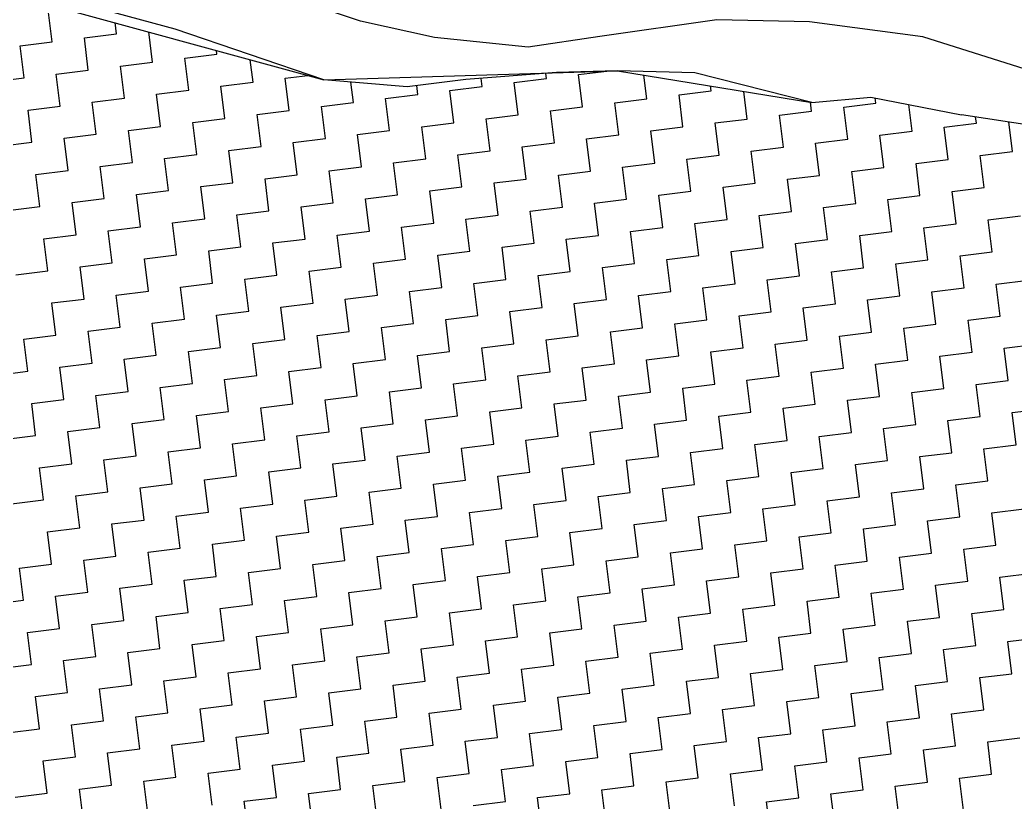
# Model space of a CAD drawing. Header units: metres. Extents: x 286056 to 292206, y 2024114 to 2027347.
# Drawn here: x 290511.4 to 290809, y 2025749.3 to 2025983.3 of the extents above; entities that cross this region are included whole.
import ezdxf

# ---------------------------------------------------------------- set-up
doc = ezdxf.new("R2010")
doc.units = ezdxf.units.M
doc.layers.add('LINE_WATER', color=4, linetype='Continuous')
doc.layers.add('POLY_HATCH', color=12, linetype='Continuous')

# ---------------------------------------------------------------- blocks, each defined once
blk = doc.blocks.new('13')
at = {"layer": 'LINE_WATER'}
for p, q in [((569.406, 320.577), (563.002, 323.666)), ((562.271, 321.157), (558.296, 322.776)), ((567.717, 318.509), (562.271, 321.157)), ((572.165, 319.602), (569.406, 320.577)), ((575.698, 318.792), (572.165, 319.602)), ((578.495, 318.866), (575.698, 318.792)), ((583.058, 318.94), (578.495, 318.866)), ((586.591, 318.425), (583.058, 318.94)), ((570.882, 317.847), (567.717, 318.509)), ((590.86, 317.321), (586.591, 318.425)), ((573.164, 317.847), (570.882, 317.847)), ((576.66, 317.682), (573.164, 317.847)), ((579.015, 317.461), (576.66, 317.682)), ((581.959, 317.02), (579.015, 317.461)), ((595.35, 315.261), (590.86, 317.321)), ((586.302, 315.328), (581.959, 317.02)), ((595.87, 313.047), (591.969, 314.151))]:
    blk.add_line(p, q, dxfattribs=at)
at = {"layer": 'POLY_HATCH'}
for p, q in [((556.653, 323.069), (567.717, 318.509)), ((567.717, 318.509), (579.015, 317.461)), ((579.015, 317.461), (586.302, 315.328)), ((586.302, 315.328), (588.584, 315.254)), ((588.584, 315.254), (591.969, 314.151))]:
    blk.add_line(p, q, dxfattribs=at)
at = {"layer": 'POLY_HATCH', "linetype": 'Continuous'}
for p, q in [((557.5, 321.25), (557.5, 322.5)), ((560, 321.25), (560, 321.689)), ((556.25, 321.25), (557.5, 321.25)), ((556.25, 320), (556.25, 321.25)), ((558.75, 321.25), (560, 321.25)), ((558.75, 320), (558.75, 321.25)), ((561.25, 320), (561.25, 321.174)), ((555, 320), (556.25, 320)), ((557.5, 320), (558.75, 320)), ((557.5, 318.75), (557.5, 320)), ((560, 320), (561.25, 320)), ((560, 318.75), (560, 320)), ((562.5, 320), (563.75, 320)), ((562.5, 318.75), (562.5, 320)), ((563.75, 320), (563.75, 320.144)), ((565, 318.75), (565, 319.629)), ((556.25, 318.75), (557.5, 318.75)), ((556.25, 317.5), (556.25, 318.75)), ((558.75, 318.75), (560, 318.75)), ((558.75, 317.5), (558.75, 318.75)), ((561.25, 318.75), (562.5, 318.75)), ((561.25, 317.5), (561.25, 318.75)), ((563.75, 318.75), (565, 318.75)), ((563.75, 317.5), (563.75, 318.75)), ((566.25, 318.75), (567.132, 318.75)), ((566.25, 317.5), (566.25, 318.75)), ((568.75, 317.5), (568.75, 318.293)), ((571.25, 317.5), (571.25, 317.847)), ((573.75, 317.5), (573.75, 317.819)), ((576.25, 317.5), (576.25, 317.701)), ((555, 317.5), (556.25, 317.5)), ((557.5, 317.5), (558.75, 317.5)), ((557.5, 316.25), (557.5, 317.5)), ((560, 317.5), (561.25, 317.5)), ((560, 316.25), (560, 317.5)), ((562.5, 317.5), (563.75, 317.5)), ((562.5, 316.25), (562.5, 317.5)), ((565, 317.5), (566.25, 317.5)), ((565, 316.25), (565, 317.5)), ((567.5, 317.5), (568.75, 317.5)), ((567.5, 316.25), (567.5, 317.5)), ((570, 317.5), (571.25, 317.5)), ((570, 316.25), (570, 317.5)), ((572.5, 317.5), (573.75, 317.5)), ((572.5, 316.25), (572.5, 317.5)), ((575, 317.5), (576.25, 317.5)), ((575, 316.25), (575, 317.5)), ((577.5, 317.5), (578.594, 317.5)), ((577.5, 316.25), (577.5, 317.5)), ((580, 316.25), (580, 317.173)), ((582.5, 316.25), (582.5, 316.441)), ((556.25, 316.25), (557.5, 316.25)), ((556.25, 315), (556.25, 316.25)), ((558.75, 316.25), (560, 316.25)), ((558.75, 315), (558.75, 316.25)), ((561.25, 316.25), (562.5, 316.25)), ((561.25, 315), (561.25, 316.25)), ((563.75, 316.25), (565, 316.25)), ((563.75, 315), (563.75, 316.25)), ((566.25, 316.25), (567.5, 316.25)), ((566.25, 315), (566.25, 316.25)), ((568.75, 316.25), (570, 316.25)), ((568.75, 315), (568.75, 316.25)), ((571.25, 316.25), (572.5, 316.25)), ((571.25, 315), (571.25, 316.25)), ((573.75, 316.25), (575, 316.25)), ((573.75, 315), (573.75, 316.25)), ((576.25, 316.25), (577.5, 316.25)), ((576.25, 315), (576.25, 316.25)), ((578.75, 316.25), (580, 316.25)), ((578.75, 315), (578.75, 316.25)), ((581.25, 316.25), (582.5, 316.25)), ((581.25, 315), (581.25, 316.25)), ((583.75, 315), (583.75, 316.075)), ((586.25, 315), (586.25, 315.343)), ((555, 315), (556.25, 315)), ((557.5, 315), (558.75, 315)), ((557.5, 313.75), (557.5, 315)), ((560, 315), (561.25, 315)), ((560, 313.75), (560, 315)), ((562.5, 315), (563.75, 315)), ((562.5, 313.75), (562.5, 315)), ((565, 315), (566.25, 315)), ((565, 313.75), (565, 315)), ((567.5, 315), (568.75, 315)), ((567.5, 313.75), (567.5, 315)), ((570, 315), (571.25, 315)), ((570, 313.75), (570, 315)), ((572.5, 315), (573.75, 315)), ((572.5, 313.75), (572.5, 315)), ((575, 315), (576.25, 315)), ((575, 313.75), (575, 315)), ((577.5, 315), (578.75, 315)), ((577.5, 313.75), (577.5, 315)), ((580, 315), (581.25, 315)), ((580, 313.75), (580, 315)), ((582.5, 315), (583.75, 315)), ((582.5, 313.75), (582.5, 315)), ((585, 315), (586.25, 315)), ((585, 313.75), (585, 315)), ((587.5, 315), (588.75, 315)), ((587.5, 313.75), (587.5, 315)), ((588.75, 315), (588.75, 315.2)), ((590, 313.75), (590, 314.792)), ((556.25, 313.75), (557.5, 313.75)), ((556.25, 312.5), (556.25, 313.75)), ((558.75, 313.75), (560, 313.75)), ((558.75, 312.5), (558.75, 313.75)), ((561.25, 313.75), (562.5, 313.75)), ((561.25, 312.5), (561.25, 313.75)), ((563.75, 313.75), (565, 313.75)), ((563.75, 312.5), (563.75, 313.75)), ((566.25, 313.75), (567.5, 313.75)), ((566.25, 312.5), (566.25, 313.75)), ((568.75, 313.75), (570, 313.75)), ((568.75, 312.5), (568.75, 313.75)), ((571.25, 313.75), (572.5, 313.75)), ((571.25, 312.5), (571.25, 313.75)), ((573.75, 313.75), (575, 313.75)), ((573.75, 312.5), (573.75, 313.75)), ((576.25, 313.75), (577.5, 313.75)), ((576.25, 312.5), (576.25, 313.75)), ((578.75, 313.75), (580, 313.75)), ((578.75, 312.5), (578.75, 313.75)), ((581.25, 313.75), (582.5, 313.75)), ((581.25, 312.5), (581.25, 313.75)), ((583.75, 313.75), (585, 313.75)), ((583.75, 312.5), (583.75, 313.75)), ((586.25, 313.75), (587.5, 313.75)), ((586.25, 312.5), (586.25, 313.75)), ((588.75, 313.75), (590, 313.75)), ((588.75, 312.5), (588.75, 313.75)), ((591.25, 313.75), (592.5, 313.75)), ((591.25, 312.5), (591.25, 313.75)), ((592.5, 313.75), (592.5, 314)), ((593.75, 312.5), (593.75, 313.647)), ((555, 312.5), (556.25, 312.5)), ((557.5, 312.5), (558.75, 312.5)), ((557.5, 311.25), (557.5, 312.5)), ((560, 312.5), (561.25, 312.5)), ((560, 311.25), (560, 312.5)), ((562.5, 312.5), (563.75, 312.5)), ((562.5, 311.25), (562.5, 312.5)), ((565, 312.5), (566.25, 312.5)), ((565, 311.25), (565, 312.5)), ((567.5, 312.5), (568.75, 312.5)), ((567.5, 311.25), (567.5, 312.5)), ((570, 312.5), (571.25, 312.5)), ((570, 311.25), (570, 312.5)), ((572.5, 312.5), (573.75, 312.5)), ((572.5, 311.25), (572.5, 312.5)), ((575, 312.5), (576.25, 312.5)), ((575, 311.25), (575, 312.5)), ((577.5, 312.5), (578.75, 312.5)), ((577.5, 311.25), (577.5, 312.5)), ((580, 312.5), (581.25, 312.5)), ((580, 311.25), (580, 312.5)), ((582.5, 312.5), (583.75, 312.5)), ((582.5, 311.25), (582.5, 312.5)), ((585, 312.5), (586.25, 312.5)), ((585, 311.25), (585, 312.5)), ((587.5, 312.5), (588.75, 312.5)), ((587.5, 311.25), (587.5, 312.5)), ((590, 312.5), (591.25, 312.5)), ((590, 311.25), (590, 312.5)), ((592.5, 312.5), (593.75, 312.5)), ((592.5, 311.25), (592.5, 312.5)), ((556.25, 311.25), (557.5, 311.25)), ((556.25, 310), (556.25, 311.25)), ((558.75, 311.25), (560, 311.25)), ((558.75, 310), (558.75, 311.25)), ((561.25, 311.25), (562.5, 311.25)), ((561.25, 310), (561.25, 311.25)), ((563.75, 311.25), (565, 311.25)), ((563.75, 310), (563.75, 311.25)), ((566.25, 311.25), (567.5, 311.25)), ((566.25, 310), (566.25, 311.25)), ((568.75, 311.25), (570, 311.25)), ((568.75, 310), (568.75, 311.25)), ((571.25, 311.25), (572.5, 311.25)), ((571.25, 310), (571.25, 311.25)), ((573.75, 311.25), (575, 311.25)), ((573.75, 310), (573.75, 311.25)), ((576.25, 311.25), (577.5, 311.25)), ((576.25, 310), (576.25, 311.25)), ((578.75, 311.25), (580, 311.25)), ((578.75, 310), (578.75, 311.25)), ((581.25, 311.25), (582.5, 311.25)), ((581.25, 310), (581.25, 311.25)), ((583.75, 311.25), (585, 311.25)), ((583.75, 310), (583.75, 311.25)), ((586.25, 311.25), (587.5, 311.25)), ((586.25, 310), (586.25, 311.25)), ((588.75, 311.25), (590, 311.25)), ((588.75, 310), (588.75, 311.25)), ((591.25, 311.25), (592.5, 311.25)), ((591.25, 310), (591.25, 311.25)), ((555, 310), (556.25, 310)), ((555, 308.75), (555, 310)), ((557.5, 310), (558.75, 310)), ((557.5, 308.75), (557.5, 310)), ((560, 310), (561.25, 310)), ((560, 308.75), (560, 310)), ((562.5, 310), (563.75, 310)), ((562.5, 308.75), (562.5, 310)), ((565, 310), (566.25, 310)), ((565, 308.75), (565, 310)), ((567.5, 310), (568.75, 310)), ((567.5, 308.75), (567.5, 310)), ((570, 310), (571.25, 310)), ((570, 308.75), (570, 310)), ((572.5, 310), (573.75, 310)), ((572.5, 308.75), (572.5, 310)), ((575, 310), (576.25, 310)), ((575, 308.75), (575, 310)), ((577.5, 310), (578.75, 310)), ((577.5, 308.75), (577.5, 310)), ((580, 310), (581.25, 310)), ((580, 308.75), (580, 310)), ((582.5, 310), (583.75, 310)), ((582.5, 308.75), (582.5, 310)), ((585, 310), (586.25, 310)), ((585, 308.75), (585, 310)), ((587.5, 310), (588.75, 310)), ((587.5, 308.75), (587.5, 310)), ((590, 310), (591.25, 310)), ((590, 308.75), (590, 310)), ((592.5, 310), (593.75, 310)), ((592.5, 308.75), (592.5, 310)), ((553.75, 308.75), (555, 308.75)), ((556.25, 308.75), (557.5, 308.75)), ((556.25, 307.5), (556.25, 308.75)), ((558.75, 308.75), (560, 308.75)), ((558.75, 307.5), (558.75, 308.75)), ((561.25, 308.75), (562.5, 308.75)), ((561.25, 307.5), (561.25, 308.75)), ((563.75, 308.75), (565, 308.75)), ((563.75, 307.5), (563.75, 308.75)), ((566.25, 308.75), (567.5, 308.75)), ((566.25, 307.5), (566.25, 308.75)), ((568.75, 308.75), (570, 308.75)), ((568.75, 307.5), (568.75, 308.75)), ((571.25, 308.75), (572.5, 308.75)), ((571.25, 307.5), (571.25, 308.75)), ((573.75, 308.75), (575, 308.75)), ((573.75, 307.5), (573.75, 308.75)), ((576.25, 308.75), (577.5, 308.75)), ((576.25, 307.5), (576.25, 308.75)), ((578.75, 308.75), (580, 308.75)), ((578.75, 307.5), (578.75, 308.75)), ((581.25, 308.75), (582.5, 308.75)), ((581.25, 307.5), (581.25, 308.75)), ((583.75, 308.75), (585, 308.75)), ((583.75, 307.5), (583.75, 308.75)), ((586.25, 308.75), (587.5, 308.75)), ((586.25, 307.5), (586.25, 308.75)), ((588.75, 308.75), (590, 308.75)), ((588.75, 307.5), (588.75, 308.75)), ((591.25, 308.75), (592.5, 308.75)), ((591.25, 307.5), (591.25, 308.75)), ((555, 307.5), (556.25, 307.5)), ((555, 306.25), (555, 307.5)), ((557.5, 307.5), (558.75, 307.5)), ((557.5, 306.25), (557.5, 307.5)), ((560, 307.5), (561.25, 307.5)), ((560, 306.25), (560, 307.5)), ((562.5, 307.5), (563.75, 307.5)), ((562.5, 306.25), (562.5, 307.5)), ((565, 307.5), (566.25, 307.5)), ((565, 306.25), (565, 307.5)), ((567.5, 307.5), (568.75, 307.5)), ((567.5, 306.25), (567.5, 307.5)), ((570, 307.5), (571.25, 307.5)), ((570, 306.25), (570, 307.5)), ((572.5, 307.5), (573.75, 307.5)), ((572.5, 306.25), (572.5, 307.5)), ((575, 307.5), (576.25, 307.5)), ((575, 306.25), (575, 307.5)), ((577.5, 307.5), (578.75, 307.5)), ((577.5, 306.25), (577.5, 307.5)), ((580, 307.5), (581.25, 307.5)), ((580, 306.25), (580, 307.5)), ((582.5, 307.5), (583.75, 307.5)), ((582.5, 306.25), (582.5, 307.5)), ((585, 307.5), (586.25, 307.5)), ((585, 306.25), (585, 307.5)), ((587.5, 307.5), (588.75, 307.5)), ((587.5, 306.25), (587.5, 307.5)), ((590, 307.5), (591.25, 307.5)), ((590, 306.25), (590, 307.5)), ((592.5, 307.5), (593.75, 307.5)), ((592.5, 306.25), (592.5, 307.5)), ((553.75, 306.25), (555, 306.25)), ((556.25, 306.25), (557.5, 306.25)), ((556.25, 305), (556.25, 306.25)), ((558.75, 306.25), (560, 306.25)), ((558.75, 305), (558.75, 306.25)), ((561.25, 306.25), (562.5, 306.25)), ((561.25, 305), (561.25, 306.25)), ((563.75, 306.25), (565, 306.25)), ((563.75, 305), (563.75, 306.25)), ((566.25, 306.25), (567.5, 306.25)), ((566.25, 305), (566.25, 306.25)), ((568.75, 306.25), (570, 306.25)), ((568.75, 305), (568.75, 306.25)), ((571.25, 306.25), (572.5, 306.25)), ((571.25, 305), (571.25, 306.25)), ((573.75, 306.25), (575, 306.25)), ((573.75, 305), (573.75, 306.25)), ((576.25, 306.25), (577.5, 306.25)), ((576.25, 305), (576.25, 306.25)), ((578.75, 306.25), (580, 306.25)), ((578.75, 305), (578.75, 306.25)), ((581.25, 306.25), (582.5, 306.25)), ((581.25, 305), (581.25, 306.25)), ((583.75, 306.25), (585, 306.25)), ((583.75, 305), (583.75, 306.25)), ((586.25, 306.25), (587.5, 306.25)), ((586.25, 305), (586.25, 306.25)), ((588.75, 306.25), (590, 306.25)), ((588.75, 305), (588.75, 306.25)), ((591.25, 306.25), (592.5, 306.25)), ((591.25, 305), (591.25, 306.25)), ((555, 305), (556.25, 305)), ((555, 303.75), (555, 305)), ((557.5, 305), (558.75, 305)), ((557.5, 303.75), (557.5, 305)), ((560, 305), (561.25, 305)), ((560, 303.75), (560, 305)), ((562.5, 305), (563.75, 305)), ((562.5, 303.75), (562.5, 305)), ((565, 305), (566.25, 305)), ((565, 303.75), (565, 305)), ((567.5, 305), (568.75, 305)), ((567.5, 303.75), (567.5, 305)), ((570, 305), (571.25, 305)), ((570, 303.75), (570, 305)), ((572.5, 305), (573.75, 305)), ((572.5, 303.75), (572.5, 305)), ((575, 305), (576.25, 305)), ((575, 303.75), (575, 305)), ((577.5, 305), (578.75, 305)), ((577.5, 303.75), (577.5, 305)), ((580, 305), (581.25, 305)), ((580, 303.75), (580, 305)), ((582.5, 305), (583.75, 305)), ((582.5, 303.75), (582.5, 305)), ((585, 305), (586.25, 305)), ((585, 303.75), (585, 305)), ((587.5, 305), (588.75, 305)), ((587.5, 303.75), (587.5, 305)), ((590, 305), (591.25, 305)), ((590, 303.75), (590, 305)), ((592.5, 305), (593.75, 305)), ((592.5, 303.75), (592.5, 305)), ((553.75, 303.75), (555, 303.75)), ((556.25, 303.75), (557.5, 303.75)), ((556.25, 302.5), (556.25, 303.75)), ((558.75, 303.75), (560, 303.75)), ((558.75, 302.5), (558.75, 303.75)), ((561.25, 303.75), (562.5, 303.75)), ((561.25, 302.5), (561.25, 303.75)), ((563.75, 303.75), (565, 303.75)), ((563.75, 302.5), (563.75, 303.75)), ((566.25, 303.75), (567.5, 303.75)), ((566.25, 302.5), (566.25, 303.75)), ((568.75, 303.75), (570, 303.75)), ((568.75, 302.5), (568.75, 303.75)), ((571.25, 303.75), (572.5, 303.75)), ((571.25, 302.5), (571.25, 303.75)), ((573.75, 303.75), (575, 303.75)), ((573.75, 302.5), (573.75, 303.75)), ((576.25, 303.75), (577.5, 303.75)), ((576.25, 302.5), (576.25, 303.75)), ((578.75, 303.75), (580, 303.75)), ((578.75, 302.5), (578.75, 303.75)), ((581.25, 303.75), (582.5, 303.75)), ((581.25, 302.5), (581.25, 303.75)), ((583.75, 303.75), (585, 303.75)), ((583.75, 302.5), (583.75, 303.75)), ((586.25, 303.75), (587.5, 303.75)), ((586.25, 302.5), (586.25, 303.75)), ((588.75, 303.75), (590, 303.75)), ((588.75, 302.5), (588.75, 303.75)), ((591.25, 303.75), (592.5, 303.75)), ((591.25, 302.5), (591.25, 303.75)), ((555, 302.5), (556.25, 302.5)), ((555, 301.25), (555, 302.5)), ((557.5, 302.5), (558.75, 302.5)), ((557.5, 301.25), (557.5, 302.5)), ((560, 302.5), (561.25, 302.5)), ((560, 301.25), (560, 302.5)), ((562.5, 302.5), (563.75, 302.5)), ((562.5, 301.25), (562.5, 302.5)), ((565, 302.5), (566.25, 302.5)), ((565, 301.25), (565, 302.5)), ((567.5, 302.5), (568.75, 302.5)), ((567.5, 301.25), (567.5, 302.5)), ((570, 302.5), (571.25, 302.5)), ((570, 301.25), (570, 302.5)), ((572.5, 302.5), (573.75, 302.5)), ((572.5, 301.25), (572.5, 302.5)), ((575, 302.5), (576.25, 302.5)), ((575, 301.25), (575, 302.5)), ((577.5, 302.5), (578.75, 302.5)), ((577.5, 301.25), (577.5, 302.5)), ((580, 302.5), (581.25, 302.5)), ((580, 301.25), (580, 302.5)), ((582.5, 302.5), (583.75, 302.5)), ((582.5, 301.25), (582.5, 302.5)), ((585, 302.5), (586.25, 302.5)), ((585, 301.25), (585, 302.5)), ((587.5, 302.5), (588.75, 302.5)), ((587.5, 301.25), (587.5, 302.5)), ((590, 302.5), (591.25, 302.5)), ((590, 301.25), (590, 302.5)), ((592.5, 302.5), (593.75, 302.5)), ((592.5, 301.25), (592.5, 302.5)), ((553.75, 301.25), (555, 301.25)), ((553.75, 300), (553.75, 301.25)), ((556.25, 301.25), (557.5, 301.25)), ((556.25, 300), (556.25, 301.25)), ((558.75, 301.25), (560, 301.25)), ((558.75, 300), (558.75, 301.25)), ((561.25, 301.25), (562.5, 301.25)), ((561.25, 300), (561.25, 301.25)), ((563.75, 301.25), (565, 301.25)), ((563.75, 300), (563.75, 301.25)), ((566.25, 301.25), (567.5, 301.25)), ((566.25, 300), (566.25, 301.25)), ((568.75, 301.25), (570, 301.25)), ((568.75, 300), (568.75, 301.25)), ((571.25, 301.25), (572.5, 301.25)), ((571.25, 300), (571.25, 301.25)), ((573.75, 301.25), (575, 301.25)), ((573.75, 300), (573.75, 301.25)), ((576.25, 301.25), (577.5, 301.25)), ((576.25, 300), (576.25, 301.25)), ((578.75, 301.25), (580, 301.25)), ((578.75, 300), (578.75, 301.25)), ((581.25, 301.25), (582.5, 301.25)), ((581.25, 300), (581.25, 301.25)), ((583.75, 301.25), (585, 301.25)), ((583.75, 300), (583.75, 301.25)), ((586.25, 301.25), (587.5, 301.25)), ((586.25, 300), (586.25, 301.25)), ((588.75, 301.25), (590, 301.25)), ((588.75, 300), (588.75, 301.25)), ((591.25, 301.25), (592.5, 301.25)), ((591.25, 300), (591.25, 301.25)), ((552.5, 300), (553.75, 300)), ((555, 300), (556.25, 300)), ((555, 298.75), (555, 300)), ((557.5, 300), (558.75, 300)), ((557.5, 298.75), (557.5, 300)), ((560, 300), (561.25, 300)), ((560, 298.75), (560, 300)), ((562.5, 300), (563.75, 300)), ((562.5, 298.75), (562.5, 300)), ((565, 300), (566.25, 300)), ((565, 298.75), (565, 300)), ((567.5, 300), (568.75, 300)), ((567.5, 298.75), (567.5, 300)), ((570, 300), (571.25, 300)), ((570, 298.75), (570, 300)), ((572.5, 300), (573.75, 300)), ((572.5, 298.75), (572.5, 300)), ((575, 300), (576.25, 300)), ((575, 298.75), (575, 300)), ((577.5, 300), (578.75, 300)), ((577.5, 298.75), (577.5, 300)), ((580, 300), (581.25, 300)), ((580, 298.75), (580, 300)), ((582.5, 300), (583.75, 300)), ((582.5, 298.75), (582.5, 300)), ((585, 300), (586.25, 300)), ((585, 298.75), (585, 300)), ((587.5, 300), (588.75, 300)), ((587.5, 298.75), (587.5, 300)), ((590, 300), (591.25, 300)), ((590, 298.75), (590, 300)), ((553.75, 298.75), (555, 298.75)), ((553.75, 297.5), (553.75, 298.75)), ((556.25, 298.75), (557.5, 298.75)), ((556.25, 297.5), (556.25, 298.75)), ((558.75, 298.75), (560, 298.75)), ((558.75, 297.5), (558.75, 298.75)), ((561.25, 298.75), (562.5, 298.75)), ((561.25, 297.5), (561.25, 298.75)), ((563.75, 298.75), (565, 298.75)), ((563.75, 297.5), (563.75, 298.75)), ((566.25, 298.75), (567.5, 298.75)), ((566.25, 297.5), (566.25, 298.75)), ((568.75, 298.75), (570, 298.75)), ((568.75, 297.5), (568.75, 298.75)), ((571.25, 298.75), (572.5, 298.75)), ((571.25, 297.5), (571.25, 298.75)), ((573.75, 298.75), (575, 298.75)), ((573.75, 297.5), (573.75, 298.75)), ((576.25, 298.75), (577.5, 298.75)), ((576.25, 297.5), (576.25, 298.75)), ((578.75, 298.75), (580, 298.75)), ((578.75, 297.5), (578.75, 298.75)), ((581.25, 298.75), (582.5, 298.75)), ((581.25, 297.5), (581.25, 298.75)), ((583.75, 298.75), (585, 298.75)), ((583.75, 297.5), (583.75, 298.75)), ((586.25, 298.75), (587.5, 298.75)), ((586.25, 297.5), (586.25, 298.75)), ((588.75, 298.75), (590, 298.75)), ((588.75, 297.5), (588.75, 298.75)), ((591.25, 298.75), (592.5, 298.75)), ((591.25, 297.5), (591.25, 298.75)), ((552.5, 297.5), (553.75, 297.5)), ((555, 297.5), (556.25, 297.5)), ((555, 296.25), (555, 297.5)), ((557.5, 297.5), (558.75, 297.5)), ((557.5, 296.25), (557.5, 297.5)), ((560, 297.5), (561.25, 297.5)), ((560, 296.25), (560, 297.5)), ((562.5, 297.5), (563.75, 297.5)), ((562.5, 296.25), (562.5, 297.5)), ((565, 297.5), (566.25, 297.5)), ((565, 296.25), (565, 297.5)), ((567.5, 297.5), (568.75, 297.5)), ((567.5, 296.25), (567.5, 297.5)), ((570, 297.5), (571.25, 297.5)), ((570, 296.25), (570, 297.5)), ((572.5, 297.5), (573.75, 297.5)), ((572.5, 296.25), (572.5, 297.5)), ((575, 297.5), (576.25, 297.5)), ((575, 296.25), (575, 297.5)), ((577.5, 297.5), (578.75, 297.5)), ((577.5, 296.25), (577.5, 297.5)), ((580, 297.5), (581.25, 297.5)), ((580, 296.25), (580, 297.5)), ((582.5, 297.5), (583.75, 297.5)), ((582.5, 296.25), (582.5, 297.5)), ((585, 297.5), (586.25, 297.5)), ((585, 296.25), (585, 297.5)), ((587.5, 297.5), (588.75, 297.5)), ((587.5, 296.25), (587.5, 297.5)), ((590, 297.5), (591.25, 297.5)), ((590, 296.25), (590, 297.5)), ((553.75, 296.25), (555, 296.25)), ((553.75, 295), (553.75, 296.25)), ((556.25, 296.25), (557.5, 296.25)), ((556.25, 295), (556.25, 296.25)), ((558.75, 296.25), (560, 296.25)), ((558.75, 295), (558.75, 296.25)), ((561.25, 296.25), (562.5, 296.25)), ((561.25, 295), (561.25, 296.25)), ((563.75, 296.25), (565, 296.25)), ((563.75, 295), (563.75, 296.25)), ((566.25, 296.25), (567.5, 296.25)), ((566.25, 295), (566.25, 296.25)), ((568.75, 296.25), (570, 296.25)), ((568.75, 295), (568.75, 296.25)), ((571.25, 296.25), (572.5, 296.25)), ((571.25, 295), (571.25, 296.25)), ((573.75, 296.25), (575, 296.25)), ((573.75, 295), (573.75, 296.25)), ((576.25, 296.25), (577.5, 296.25)), ((576.25, 295), (576.25, 296.25)), ((578.75, 296.25), (580, 296.25)), ((578.75, 295), (578.75, 296.25)), ((581.25, 296.25), (582.5, 296.25)), ((581.25, 295), (581.25, 296.25)), ((583.75, 296.25), (585, 296.25)), ((583.75, 295), (583.75, 296.25)), ((586.25, 296.25), (587.5, 296.25)), ((586.25, 295), (586.25, 296.25)), ((588.75, 296.25), (590, 296.25)), ((588.75, 295), (588.75, 296.25)), ((591.25, 296.25), (592.5, 296.25)), ((591.25, 295), (591.25, 296.25)), ((552.5, 295), (553.75, 295)), ((555, 295), (556.25, 295)), ((555, 293.75), (555, 295)), ((557.5, 295), (558.75, 295)), ((557.5, 293.75), (557.5, 295)), ((560, 295), (561.25, 295)), ((560, 293.75), (560, 295)), ((562.5, 295), (563.75, 295)), ((562.5, 293.75), (562.5, 295)), ((565, 295), (566.25, 295)), ((565, 293.75), (565, 295)), ((567.5, 295), (568.75, 295)), ((567.5, 293.75), (567.5, 295)), ((570, 295), (571.25, 295)), ((570, 293.75), (570, 295)), ((572.5, 295), (573.75, 295)), ((572.5, 293.75), (572.5, 295)), ((575, 295), (576.25, 295)), ((575, 293.75), (575, 295)), ((577.5, 295), (578.75, 295)), ((577.5, 293.75), (577.5, 295)), ((580, 295), (581.25, 295)), ((580, 293.75), (580, 295)), ((582.5, 295), (583.75, 295)), ((582.5, 293.75), (582.5, 295)), ((585, 295), (586.25, 295)), ((585, 293.75), (585, 295)), ((587.5, 295), (588.75, 295)), ((587.5, 293.75), (587.5, 295)), ((590, 295), (591.25, 295)), ((590, 293.75), (590, 295)), ((553.75, 293.75), (555, 293.75)), ((553.75, 292.5), (553.75, 293.75)), ((556.25, 293.75), (557.5, 293.75)), ((556.25, 292.5), (556.25, 293.75)), ((558.75, 293.75), (560, 293.75)), ((558.75, 292.5), (558.75, 293.75)), ((561.25, 293.75), (562.5, 293.75)), ((561.25, 292.5), (561.25, 293.75)), ((563.75, 293.75), (565, 293.75)), ((563.75, 292.5), (563.75, 293.75)), ((566.25, 293.75), (567.5, 293.75)), ((566.25, 292.5), (566.25, 293.75)), ((568.75, 293.75), (570, 293.75)), ((568.75, 292.5), (568.75, 293.75)), ((571.25, 293.75), (572.5, 293.75)), ((571.25, 292.5), (571.25, 293.75)), ((573.75, 293.75), (575, 293.75)), ((573.75, 292.5), (573.75, 293.75)), ((576.25, 293.75), (577.5, 293.75)), ((576.25, 292.5), (576.25, 293.75)), ((578.75, 293.75), (580, 293.75)), ((578.75, 292.5), (578.75, 293.75)), ((581.25, 293.75), (582.5, 293.75)), ((581.25, 292.5), (581.25, 293.75)), ((583.75, 293.75), (585, 293.75)), ((583.75, 292.5), (583.75, 293.75)), ((586.25, 293.75), (587.5, 293.75)), ((586.25, 292.5), (586.25, 293.75)), ((588.75, 293.75), (590, 293.75)), ((588.75, 292.5), (588.75, 293.75)), ((591.25, 293.75), (592.5, 293.75)), ((591.25, 292.5), (591.25, 293.75)), ((552.5, 292.5), (553.75, 292.5)), ((555, 292.5), (556.25, 292.5)), ((555, 291.25), (555, 292.5)), ((557.5, 292.5), (558.75, 292.5)), ((557.5, 291.25), (557.5, 292.5)), ((560, 292.5), (561.25, 292.5)), ((560, 291.25), (560, 292.5)), ((562.5, 292.5), (563.75, 292.5)), ((562.5, 291.25), (562.5, 292.5)), ((565, 292.5), (566.25, 292.5)), ((565, 291.25), (565, 292.5)), ((567.5, 292.5), (568.75, 292.5)), ((567.5, 291.25), (567.5, 292.5)), ((570, 292.5), (571.25, 292.5)), ((570, 291.25), (570, 292.5)), ((572.5, 292.5), (573.75, 292.5)), ((572.5, 291.25), (572.5, 292.5)), ((575, 292.5), (576.25, 292.5)), ((575, 291.25), (575, 292.5)), ((577.5, 292.5), (578.75, 292.5)), ((577.5, 291.25), (577.5, 292.5)), ((580, 292.5), (581.25, 292.5)), ((580, 291.25), (580, 292.5)), ((582.5, 292.5), (583.75, 292.5)), ((582.5, 291.25), (582.5, 292.5)), ((585, 292.5), (586.25, 292.5)), ((585, 291.25), (585, 292.5)), ((587.5, 292.5), (588.75, 292.5)), ((587.5, 291.25), (587.5, 292.5)), ((590, 292.5), (591.25, 292.5)), ((590, 291.25), (590, 292.5)), ((561.25, 291.25), (562.5, 291.25)), ((561.25, 290), (561.25, 291.25)), ((563.75, 291.25), (565, 291.25)), ((563.75, 290), (563.75, 291.25)), ((566.25, 291.25), (567.5, 291.25)), ((566.25, 290), (566.25, 291.25)), ((568.75, 291.25), (570, 291.25)), ((568.75, 290), (568.75, 291.25)), ((571.25, 291.25), (572.5, 291.25)), ((571.25, 290), (571.25, 291.25)), ((573.75, 291.25), (575, 291.25)), ((573.75, 290), (573.75, 291.25)), ((576.25, 291.25), (577.5, 291.25)), ((576.25, 290), (576.25, 291.25)), ((578.75, 291.25), (580, 291.25)), ((578.75, 290), (578.75, 291.25)), ((581.25, 291.25), (582.5, 291.25)), ((581.25, 290), (581.25, 291.25)), ((583.75, 291.25), (585, 291.25)), ((583.75, 290), (583.75, 291.25)), ((586.25, 291.25), (587.5, 291.25)), ((586.25, 290), (586.25, 291.25)), ((588.75, 291.25), (590, 291.25)), ((588.75, 290), (588.75, 291.25)), ((570, 290), (571.25, 290)), ((572.5, 290), (573.75, 290)), ((572.5, 288.75), (572.5, 290)), ((575, 290), (576.25, 290)), ((575, 288.75), (575, 290)), ((577.5, 290), (578.75, 290)), ((577.5, 288.75), (577.5, 290)), ((580, 290), (581.25, 290)), ((580, 288.75), (580, 290)), ((582.5, 290), (583.75, 290)), ((582.5, 288.75), (582.5, 290)), ((585, 290), (586.25, 290)), ((585, 288.75), (585, 290)), ((587.5, 290), (588.75, 290)), ((587.5, 288.75), (587.5, 290)), ((590, 290), (591.25, 290)), ((590, 288.75), (590, 290)), ((581.25, 288.75), (582.5, 288.75)), ((581.25, 287.5), (581.25, 288.75)), ((583.75, 288.75), (585, 288.75)), ((583.75, 287.5), (583.75, 288.75)), ((586.25, 288.75), (587.5, 288.75)), ((586.25, 287.5), (586.25, 288.75)), ((588.75, 288.75), (590, 288.75)), ((588.75, 287.5), (588.75, 288.75))]:
    blk.add_line(p, q, dxfattribs=at)

msp = doc.modelspace()

# ---------------------------------------------------------------- block references
at = {"xscale": 7.751650312977041, "yscale": 7.751650312977041, "zscale": 7.751650312977041, "rotation": 7.058277928675759}
msp.add_blockref('13', (286538.24, 2022974.39), dxfattribs=at)

doc.saveas('drawing.dxf')
